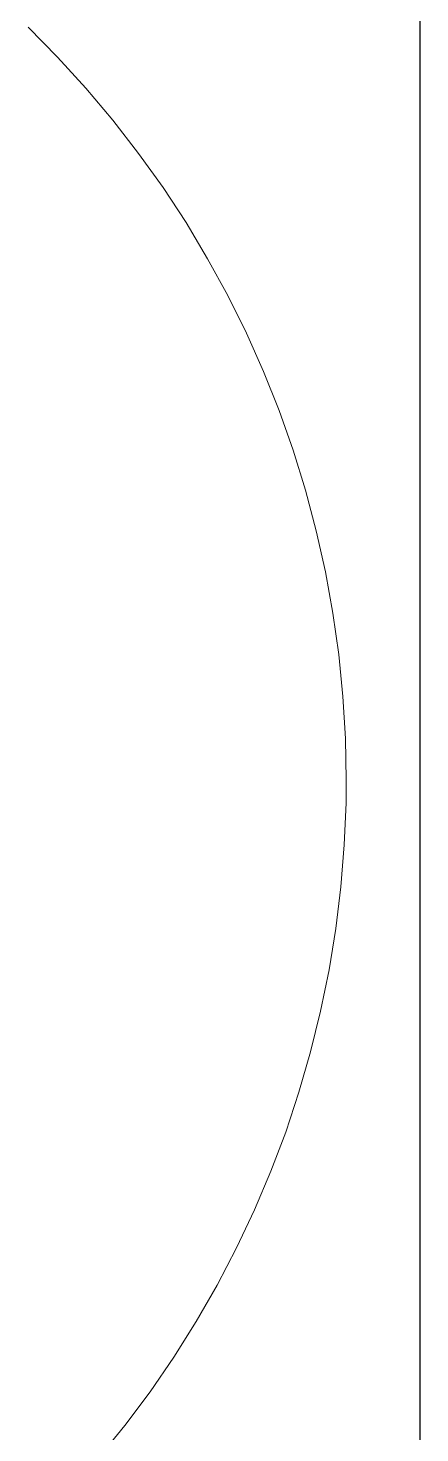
# Model space of a CAD drawing. Header units: millimetres. Extents: x 155927 to 295199, y -4084 to 97293.
# Drawn here: x 222575 to 222725, y 12057 to 12593 of the extents above; entities that cross this region are included whole.
import ezdxf

# ---------------------------------------------------------------- set-up
doc = ezdxf.new("R2010")
doc.units = ezdxf.units.MM
doc.header["$MEASUREMENT"] = 0
doc.layers.add('I-FURN', color=8, linetype='CONTINUOUS', lineweight=9)
doc.layers.add('I-WALL', color=7, linetype='CONTINUOUS', lineweight=9)

msp = doc.modelspace()

# ---------------------------------------------------------------- linework, layer by layer
at = {"layer": 'I-FURN'}
for p, q in [((222586.7, 12581.61), (222575.45, 12592.98)), ((222597.49, 12569.8), (222586.7, 12581.61)), ((222607.79, 12557.56), (222597.49, 12569.8)), ((222617.6, 12544.92), (222607.79, 12557.56)), ((222626.9, 12531.9), (222617.6, 12544.92)), ((222635.67, 12518.52), (222626.9, 12531.9)), ((222643.89, 12504.79), (222635.67, 12518.52)), ((222651.56, 12490.75), (222643.89, 12504.79)), ((222658.66, 12476.42), (222651.56, 12490.75)), ((222665.19, 12461.81), (222658.66, 12476.42)), ((222671.12, 12446.95), (222665.19, 12461.81)), ((222676.46, 12431.87), (222671.12, 12446.95)), ((222681.19, 12416.58), (222676.46, 12431.87)), ((222685.3, 12401.12), (222681.19, 12416.58)), ((222688.79, 12385.51), (222685.3, 12401.12)), ((222691.65, 12369.77), (222688.79, 12385.51)), ((222693.89, 12353.93), (222691.65, 12369.77)), ((222695.48, 12338.01), (222693.89, 12353.93)), ((222696.44, 12322.04), (222695.48, 12338.01)), ((222696.76, 12306.04), (222696.44, 12322.04)), ((222696.67, 12297.41), (222696.76, 12306.04)), ((222696.01, 12281.42), (222696.67, 12297.41)), ((222694.7, 12265.47), (222696.01, 12281.42)), ((222692.76, 12249.59), (222694.7, 12265.47)), ((222690.19, 12233.8), (222692.76, 12249.59)), ((222686.98, 12218.13), (222690.19, 12233.8)), ((222683.16, 12202.59), (222686.98, 12218.13)), ((222678.71, 12187.22), (222683.16, 12202.59)), ((222673.65, 12172.05), (222678.71, 12187.22)), ((222667.99, 12157.08), (222673.65, 12172.05)), ((222661.74, 12142.36), (222667.99, 12157.08)), ((222654.9, 12127.89), (222661.74, 12142.36)), ((222647.49, 12113.71), (222654.9, 12127.89)), ((222639.52, 12099.84), (222647.49, 12113.71)), ((222631, 12086.3), (222639.52, 12099.84)), ((222621.94, 12073.11), (222631, 12086.3)), ((222612.37, 12060.29), (222621.94, 12073.11)), ((222602.29, 12047.87), (222612.37, 12060.29))]:
    msp.add_line(p, q, dxfattribs=at)
at = {"layer": 'I-WALL', "lineweight": 30}
msp.add_line((222724.83, 13505.61), (222724.83, 9369.61), dxfattribs=at)

doc.saveas('drawing.dxf')
